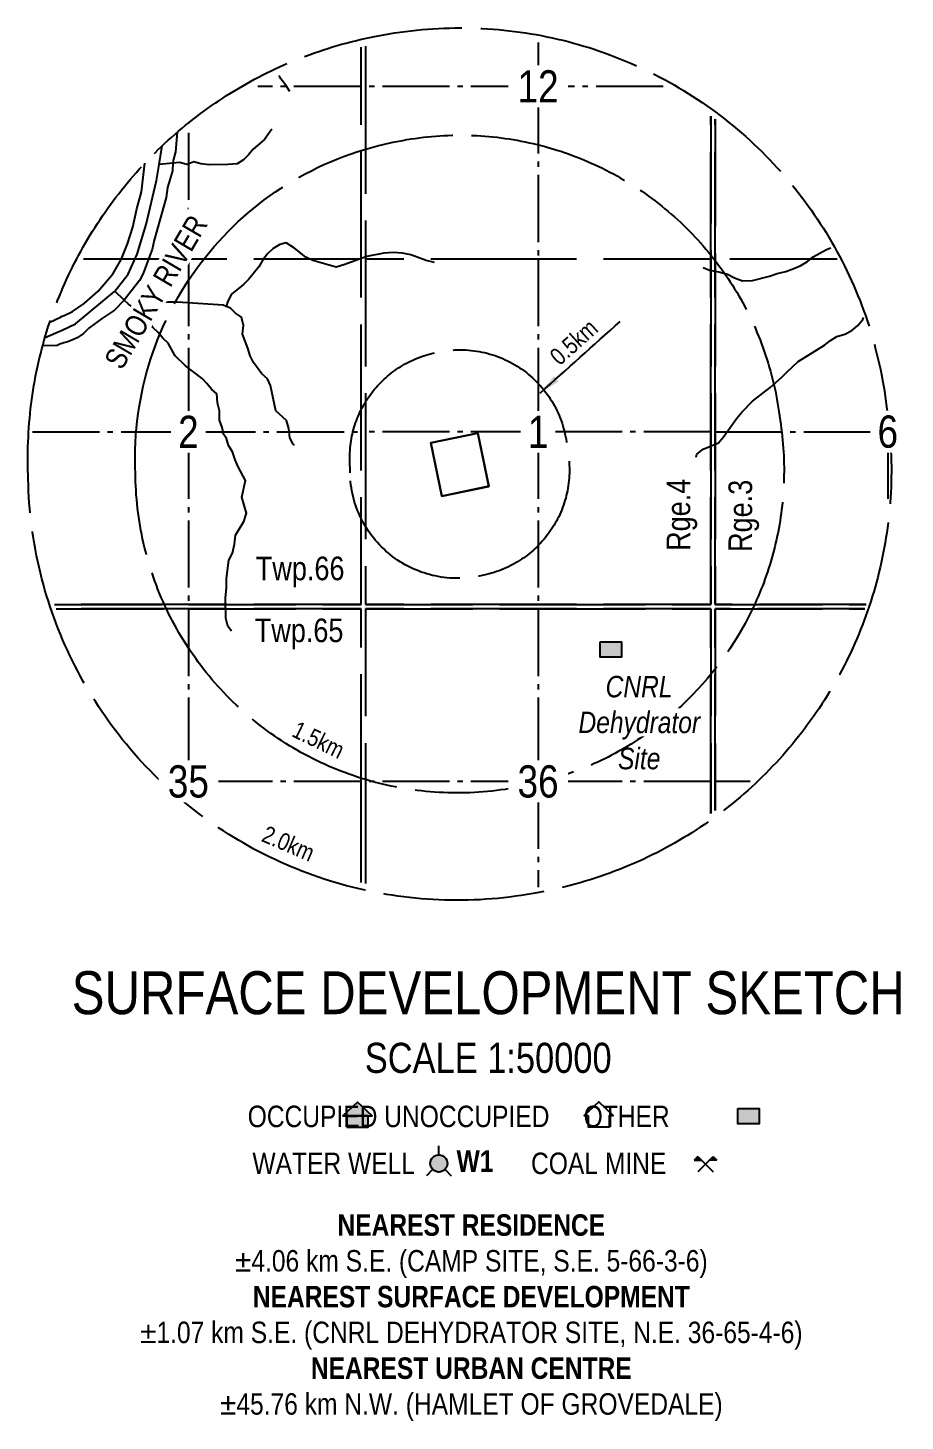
# Model space of a CAD drawing. Extents: x 401306 to 418331, y 6045711 to 6071172.
# Drawn here: x 407812 to 408221, y 6059679 to 6060328 of the extents above; entities that cross this region are included whole.
import ezdxf
from ezdxf.enums import TextEntityAlignment as Align

# ---------------------------------------------------------------- set-up
doc = ezdxf.new("R2010")
doc.units = 0
doc.header["$LTSCALE"] = 5
for name, pattern in [('foc-BUFFER', [16.75, 15, -1.75]), ('foc-QUARTERLINE', [33, 25, -3, 2, -3]), ('foc-UNSURVEYED', [12.5, 10, -2.5])]:
    doc.linetypes.add(name, pattern=pattern)
for name, color, linetype in [('AS-RESIDENCE', 14, 'Continuous'), ('AS-SYMBOL', 7, 'Continuous'), ('AUX-BUFFER', 7, 'foc-BUFFER'), ('CG-NOTES', 7, 'Continuous'), ('DETAIL-T', 7, 'Continuous'), ('F-WS-S', 8, 'Continuous'), ('L-QSEC', 8, 'foc-QUARTERLINE'), ('L-USEC', 7, 'foc-UNSURVEYED'), ('P-PROPOSED', 10, 'Continuous'), ('S-7', 6, 'Continuous'), ('T-WATER', 160, 'Continuous'), ('T-WATER-T', 170, 'Continuous')]:
    doc.layers.add(name, color=color, linetype=linetype)
doc.styles.add('100L', font='ARIALN.TTF', dxfattribs={"height": 11})
doc.styles.add('120', font='ARIALN.TTF', dxfattribs={"height": 13})
doc.styles.add('60L', font='ARIALN.TTF', dxfattribs={"height": 7.35})
doc.styles.add('80CG', font='ARIALN.TTF', dxfattribs={"height": 10})
doc.styles.add('80LS', font='ARIALNI.TTF', dxfattribs={"height": 10})
doc.styles.add('BOLD', font='ARIALNB.TTF')
doc.styles.add('TXT', font='ARIALN.TTF', dxfattribs={"height": 0.2})
doc.dimstyles.new('Compass 5 000', dxfattribs={"dimscale": 5, "dimtxt": 9, "dimasz": 2, "dimexe": 0.2, "dimexo": 0.0625, "dimgap": 0.5, "dimtad": 0, "dimtih": 1, "dimtoh": 1, "dimzin": 0, "dimdsep": 46, "dimtxsty": '80CG', "dimcen": 0.1, "dimse1": 1, "dimse2": 1, "dimclrd": 256, "dimclrt": 256, "dimaunit": 1, "dimadec": 4, "dimazin": 0, "dimtfac": 0.06, "dimtofl": 0, "dimtmove": 0, "dimatfit": 1, "dimfxl": 0.2, "dimtolj": 1, "dimtzin": 0, "dimlwd": -1, "dimarcsym": 0})

# ---------------------------------------------------------------- blocks, each defined once
blk = doc.blocks.new('res_abd')
at = {"color": 14}
blk.add_lwpolyline([(-1.13, -0.57), (-1.13, -1.62), (0.87, -1.62), (0.87, -0.57), (1.22, -0.57), (-0.13, 0.69), (-1.49, -0.57)], close=True, dxfattribs=at)
blk = doc.blocks.new('res_other')
blk.add_hatch(color=14).paths.add_polyline_path([(-1.09, 0.73), (0.91, 0.73), (0.91, -0.69), (-1.09, -0.69)])
at = {"color": 14}
blk.add_lwpolyline([(-1.09, 0.73), (0.91, 0.73), (0.91, -0.69), (-1.09, -0.69)], close=True, dxfattribs=at)
blk = doc.blocks.new('res_occ')
for points in [[(0.1, 0.89), (-1.26, -0.37), (1.46, -0.37)], [(-0.9, -1.43), (1.1, -1.43), (1.1, -0.37), (-0.9, -0.37)]]:
    blk.add_hatch(color=14).paths.add_polyline_path(points)
at = {"color": 14}
for points in [[(0.1, 0.89), (-1.26, -0.37), (1.46, -0.37)], [(-0.9, -1.43), (1.1, -1.43), (1.1, -0.37), (-0.9, -0.37)]]:
    blk.add_lwpolyline(points, close=True, dxfattribs=at)
blk = doc.blocks.new('WAT')
h = blk.add_hatch(color=255)
h.dxf.hatch_style = 1
edge = h.paths.add_edge_path()
edge.add_arc((0, 0), 0.9, 0, 360)
at = {"color": 170}
for p, q in [((0, 0.82), (0, 1.63)), ((-0.58, -0.58), (-1.15, -1.15)), ((0.58, -0.58), (1.15, -1.15))]:
    blk.add_line(p, q, dxfattribs=at)
blk.add_circle((0, 0), 0.8, dxfattribs=at)
blk = doc.blocks.new('Mine')
at = {"layer": 'AS-SYMBOL'}
h = blk.add_hatch(color=161, dxfattribs=at)
h.dxf.hatch_style = 1
h.paths.add_polyline_path([(-0.71, 0.71), (-1.06, 0.35), (-0.35, 0.35)])
h = blk.add_hatch(color=161, dxfattribs=at)
h.dxf.hatch_style = 1
h.paths.add_polyline_path([(0.71, 0.71), (0.35, 0.35), (1.06, 0.35)])
at = {"layer": 'AS-SYMBOL', "color": 161}
for p, q in [((-0.71, 0.71), (-1.06, 0.35)), ((-1.06, 0.35), (-0.35, 0.35)), ((-0.71, 0.71), (0, 0)), ((0, 0), (-0.71, -0.71)), ((0, 0), (0.71, 0.71)), ((0, 0), (0.71, -0.71)), ((1.06, 0.35), (0.35, 0.35)), ((0.71, 0.71), (1.06, 0.35))]:
    blk.add_line(p, q, dxfattribs=at)
blk = doc.blocks.new('*U82')
at = {"layer": 'AS-RESIDENCE', "color": 14}
blk.add_lwpolyline([(130.01, -1.32), (140.01, -1.32), (140.01, -8.46), (130.01, -8.46)], close=True, dxfattribs=at)
at = {"layer": 'AS-RESIDENCE', "xscale": 5, "yscale": 5, "zscale": 5}
for name, p in [('res_occ', (-47.66, -2.88)), ('res_abd', (65.91, -1.71)), ('res_other', (135.48, -5.03))]:
    blk.add_blockref(name, p, dxfattribs=at)
at = {"layer": 'AS-SYMBOL', "color": 161, "xscale": 5, "yscale": 5, "zscale": 5}
blk.add_blockref('Mine', (114.96, -27.2), dxfattribs=at)
at = {"layer": 'F-WS-S', "xscale": 5, "yscale": 5, "zscale": 5}
blk.add_blockref('WAT', (-9.25, -26.9), dxfattribs=at)
at = {"layer": 'CG-NOTES', "char_height": 12, "style": '80CG'}
for s, insert, width, attachment_point in [('\\pxqc;{\\H0.83333x;OCCUPIED^IUNOCCUPIED^I    OTHER}', (0, 0), 324.7071, 2), ('\\pxqc;{\\H0.83333x;WATER WELL}', (-95.95, -21.87), 75.4267, 1), ('\\pxqc;{\\H0.83333x;COAL MINE}', (33.96, -21.87), 62.5208, 1)]:
    blk.add_mtext(s, dxfattribs=dict(at, insert=insert, width=width, attachment_point=attachment_point))
at = {"layer": 'T-WATER-T', "style": 'BOLD'}
blk.add_text('W1', height=10, dxfattribs=at).set_placement((-0.98, -30.83))

msp = doc.modelspace()

# ---------------------------------------------------------------- linework, layer by layer
at = {"layer": 'AUX-BUFFER', "flags": 128}
for points in [[(407812.529, 6060117.843), (407812.412, 6060123.945, -0.3607261), (407971.58, 6060323.488), (407973.048, 6060323.793, -0.432817), (408211.667, 6060156.356), (408212.517, 6060150.407, -0.3958517), (408055.325, 6059926.388), (408053.124, 6059925.93, -0.4698035)], [(407862.499, 6060118.797), (407862.383, 6060124.899, -0.3607261), (407981.758, 6060274.556), (407983.226, 6060274.861, -0.432817), (408162.19, 6060149.284), (408163.041, 6060143.335, -0.3958517), (408045.147, 6059975.32), (408042.945, 6059974.862, -0.4698035)], [(407962.44, 6060120.704), (407962.323, 6060126.806, -0.3607261), (408002.115, 6060176.692), (408003.583, 6060176.997, -0.432817), (408063.238, 6060135.138), (408064.088, 6060129.189, -0.3958517), (408024.79, 6060073.184), (408022.588, 6060072.726, -0.4698035)]]:
    msp.add_lwpolyline(points, format="xyb", close=True, dxfattribs=at)
at = {"layer": 'L-QSEC', "color": 253, "ltscale": 0.25}
for p, q in [((408050.019, 6060321.136), (408050.019, 6060300.735)), ((407967.574, 6060300.735), (407919.423, 6060300.735)), ((408050.019, 6060300.735), (407969.585, 6060300.735)), ((408108.262, 6060300.735), (408050.019, 6060300.735)), ((408050.019, 6060300.735), (408050.019, 6060220.301)), ((407887.14, 6060279.159), (407887.14, 6060220.301)), ((407887.14, 6060220.301), (407887.14, 6060139.867)), ((408050.019, 6060220.301), (408050.019, 6060139.867)), ((408212.897, 6060143.067), (408212.897, 6060139.867)), ((407814.515, 6060139.867), (407887.14, 6060139.867)), ((407887.14, 6060139.867), (407887.14, 6060059.433)), ((407887.14, 6060139.867), (407967.574, 6060139.867)), ((408050.019, 6060139.867), (407969.585, 6060139.867)), ((408050.019, 6060139.867), (408050.019, 6060059.433)), ((408130.452, 6060139.867), (408050.019, 6060139.867)), ((408132.463, 6060139.867), (408212.897, 6060139.867)), ((408212.897, 6060139.867), (408213.17, 6060139.867)), ((408212.897, 6060139.867), (408212.897, 6060105.971)), ((407887.14, 6060057.422), (407887.14, 6059976.988)), ((408050.019, 6060057.422), (408050.019, 6059976.988)), ((407887.14, 6059976.988), (407878.93, 6059976.988)), ((407887.14, 6059976.988), (407887.14, 6059969.88)), ((407967.574, 6059976.988), (407887.14, 6059976.988)), ((408050.019, 6059976.988), (407969.585, 6059976.988)), ((408050.019, 6059976.988), (408050.019, 6059927.902)), ((408130.452, 6059976.988), (408050.019, 6059976.988)), ((408148.755, 6059976.988), (408132.464, 6059976.988))]:
    msp.add_line(p, q, dxfattribs=at)
at = {"layer": 'L-USEC', "color": 253}
for p, q in [((407967.574, 6060300.735), (407967.574, 6060319.009)), ((407969.585, 6060319.476), (407969.585, 6060300.735)), ((407967.574, 6060220.301), (407967.574, 6060300.735)), ((407969.585, 6060300.735), (407969.585, 6060220.301)), ((407887.14, 6060220.301), (407838.363, 6060220.301)), ((407967.574, 6060220.301), (407887.14, 6060220.301)), ((407967.574, 6060139.867), (407967.574, 6060220.301)), ((407969.585, 6060220.301), (407969.585, 6060139.867)), ((408050.019, 6060220.301), (407969.585, 6060220.301)), ((408130.452, 6060220.301), (408050.019, 6060220.301)), ((408189.321, 6060220.301), (408132.463, 6060220.301)), ((407967.574, 6060059.433), (407967.574, 6060139.867)), ((407969.585, 6060139.867), (407969.585, 6060059.433)), ((407967.574, 6059976.988), (407967.574, 6060057.422)), ((407969.585, 6060057.422), (407969.585, 6059976.988)), ((407967.574, 6059930.03), (407967.574, 6059976.988)), ((407969.585, 6059976.988), (407969.585, 6059929.562))]:
    msp.add_line(p, q, dxfattribs=at)
at = {"layer": 'L-USEC'}
for p, q in [((408130.452, 6060220.301), (408130.452, 6060286.905)), ((408130.452, 6060286.905), (408130.452, 6060220.301)), ((408132.463, 6060220.301), (408132.464, 6060285.441)), ((408132.463, 6060285.441), (408132.463, 6060220.301)), ((408130.452, 6060139.867), (408130.452, 6060220.301)), ((408130.452, 6060220.301), (408130.452, 6060139.867)), ((408132.464, 6060139.867), (408132.463, 6060220.301)), ((408132.463, 6060220.301), (408132.463, 6060139.867)), ((408130.452, 6060059.433), (408130.452, 6060139.867)), ((408130.452, 6060139.867), (408130.452, 6060059.433)), ((408132.463, 6060139.867), (408132.463, 6060059.433)), ((408132.464, 6060059.433), (408132.464, 6060139.867)), ((407824.817, 6060059.433), (407887.14, 6060059.433)), ((407887.14, 6060059.433), (407824.817, 6060059.433)), ((407887.14, 6060059.433), (407967.574, 6060059.433)), ((407967.574, 6060059.433), (407887.14, 6060059.433)), ((407969.585, 6060059.433), (408050.019, 6060059.433)), ((408050.019, 6060059.433), (407969.585, 6060059.433)), ((408050.019, 6060059.433), (408130.452, 6060059.433)), ((408130.452, 6060059.433), (408050.019, 6060059.433)), ((408132.463, 6060059.433), (408202.868, 6060059.433)), ((408202.868, 6060059.433), (408132.464, 6060059.433)), ((407825.521, 6060057.422), (407887.14, 6060057.422)), ((407887.14, 6060057.422), (407825.521, 6060057.422)), ((407887.14, 6060057.422), (407967.574, 6060057.422)), ((407967.574, 6060057.422), (407887.14, 6060057.422)), ((407969.585, 6060057.422), (408050.019, 6060057.422)), ((408050.019, 6060057.422), (407969.585, 6060057.422)), ((408050.019, 6060057.422), (408130.452, 6060057.422)), ((408130.452, 6060057.422), (408050.019, 6060057.422)), ((408130.452, 6059976.988), (408130.452, 6060057.422)), ((408130.452, 6060057.422), (408130.452, 6059976.988)), ((408132.463, 6060057.422), (408202.164, 6060057.422)), ((408132.464, 6059976.988), (408132.464, 6060057.422)), ((408132.464, 6060057.422), (408132.464, 6059976.988)), ((408202.164, 6060057.422), (408132.464, 6060057.422)), ((408130.452, 6059962.134), (408130.452, 6059976.988)), ((408130.452, 6059976.988), (408130.452, 6059962.134)), ((408132.464, 6059963.597), (408132.464, 6059976.988)), ((408132.464, 6059976.988), (408132.464, 6059963.597))]:
    msp.add_line(p, q, dxfattribs=at)
at = {"layer": 'P-PROPOSED'}
for points in [[(408005.177, 6060109.859), (408027.146, 6060114.432), (408021.976, 6060139.271), (408000.006, 6060134.697)], [(408000.006, 6060134.697), (408021.888, 6060139.252), (408027.038, 6060114.513), (408005.156, 6060109.958)]]:
    msp.add_lwpolyline(points, close=True, dxfattribs=at)
at = {"layer": 'T-WATER'}
for p, q in [((407879.946, 6060264.988), (407873.585, 6060264.41)), ((407857.255, 6060201.11), (407852.811, 6060205.323))]:
    msp.add_line(p, q, dxfattribs=at)
for points in [[(407934.465, 6060298.399), (407932.442, 6060301.494), (407930.202, 6060304.243), (407929.449, 6060305.75)], [(407881.992, 6060279.379), (407881.131, 6060270.27), (407880.025, 6060266.28), (407879.946, 6060264.988), (407879.728, 6060261.406), (407877.337, 6060253.604), (407876.747, 6060249.062), (407871.132, 6060229.048), (407870.261, 6060224.791), (407869.192, 6060221.924), (407866.114, 6060213.67), (407864.336, 6060210.381), (407857.255, 6060201.11), (407852.726, 6060196.486), (407846.64, 6060192.445), (407840.806, 6060188.142), (407838.228, 6060185.649), (407835.278, 6060183.577), (407834.012, 6060183.043), (407831.058, 6060181.83), (407829.123, 6060181.257), (407828.319, 6060181.018), (407827.515, 6060180.78), (407827.235, 6060180.697), (407825.951, 6060180.111), (407819.318, 6060179.985)], [(407926.049, 6060280.757), (407922.65, 6060275.952), (407917.257, 6060271.473), (407915.21, 6060268.901), (407912.78, 6060266.493), (407909.921, 6060264.647), (407905.572, 6060264.299), (407896.909, 6060264.134), (407892.962, 6060264.72), (407889.698, 6060265.592), (407886.504, 6060264.407), (407882.942, 6060265.267), (407879.946, 6060264.988)], [(407873.585, 6060264.41), (407874.973, 6060273.053)], [(407822.614, 6060190.917), (407827.616, 6060193.301), (407828.418, 6060193.683), (407829.22, 6060194.066), (407833.168, 6060195.948), (407838.671, 6060199.654), (407845.182, 6060205.324), (407852.157, 6060213.605), (407855.848, 6060220.158), (407856.626, 6060222.028), (407858.861, 6060227.401), (407861.293, 6060235.208), (407863.105, 6060243.685), (407865.376, 6060251.653), (407866.927, 6060265.002)], [(407852.811, 6060205.323), (407859.132, 6060213.323), (407863.221, 6060222.652), (407867.419, 6060236.367), (407872.368, 6060256.836), (407873.585, 6060264.41)], [(408001.82, 6060218.704), (407997.919, 6060219.593), (407990.821, 6060222.224), (407986.932, 6060223.125), (407982.466, 6060223.433), (407978.119, 6060223.126), (407970.184, 6060221.459), (407959.524, 6060217.564), (407955.907, 6060216.56), (407945.128, 6060219.58), (407941.882, 6060221.247), (407936.538, 6060225.333), (407932.717, 6060227.851), (407929.659, 6060227.078), (407926.688, 6060225.17), (407923.99, 6060222.808), (407921.838, 6060219.916), (407919.919, 6060216.652), (407915.355, 6060211.031), (407912.818, 6060208.485), (407907.291, 6060204.043), (407905.559, 6060200.758), (407904.711, 6060198.309)], [(408126.925, 6060216.365), (408129.809, 6060215.154), (408134.216, 6060214.444), (408138.225, 6060213.36), (408141.48, 6060211.57), (408145.151, 6060210.247), (408149.851, 6060210.315), (408157.804, 6060212.35), (408161.443, 6060213.645), (408165.427, 6060214.607), (408169.089, 6060215.86), (408172.369, 6060217.383), (408175.508, 6060219.183), (408178.087, 6060221.402), (408184.278, 6060224.699), (408186.383, 6060225.497)], [(407828.368, 6060187.233), (407834.619, 6060190.101), (407840.954, 6060195.414), (407852.667, 6060205.142), (407852.811, 6060205.323)], [(407862.753, 6060197.207), (407861.769, 6060197.603), (407859.196, 6060199.289), (407857.255, 6060201.11)], [(407904.711, 6060198.309), (407903.365, 6060198.843), (407882.023, 6060200.304), (407877.62, 6060200.179), (407869.464, 6060199.269), (407866.091, 6060198.496), (407863.516, 6060197.241), (407862.753, 6060197.207)], [(407903.225, 6060140.532), (407902.917, 6060141.849), (407901.6, 6060145.243), (407901.678, 6060149.583), (407900.694, 6060153.333), (407900.332, 6060157.605), (407897.902, 6060159.784), (407895.765, 6060162.385), (407893.483, 6060164.667), (407885.751, 6060170.674), (407880.935, 6060175.231), (407877.749, 6060181.186), (407875.199, 6060183.525), (407873.144, 6060186.095), (407870.645, 6060188.381), (407867.891, 6060194.621), (407864.973, 6060196.311), (407862.753, 6060197.207)], [(407936.513, 6060133.564), (407935.984, 6060134.069), (407934.346, 6060137.135), (407933.938, 6060141.448), (407932.865, 6060145.124), (407927.797, 6060149.644), (407925.393, 6060161.487), (407923.96, 6060164.597), (407921.379, 6060166.848), (407917.494, 6060172.231), (407915.867, 6060175.285), (407914.886, 6060178.842), (407912.329, 6060185.336), (407912.847, 6060189.458), (407911.951, 6060193.231), (407909.071, 6060195.073), (407906.82, 6060197.471), (407904.711, 6060198.309)], [(408123.678, 6060128.039), (408123.971, 6060129.542), (408126.866, 6060131.749), (408133.982, 6060134.785), (408136.394, 6060137.503), (408142.653, 6060146.287), (408144.932, 6060149.088), (408149.913, 6060154.147), (408158.183, 6060160.519), (408163.498, 6060165.286), (408166.014, 6060167.879), (408171.223, 6060172.572), (408183.423, 6060180.17), (408186.143, 6060182.409), (408189.177, 6060184.246), (408192.901, 6060185.399), (408196.219, 6060187.009), (408199.01, 6060189.317), (408201.225, 6060192.155), (408201.645, 6060193.055)], [(407820.408, 6060183.857), (407825.349, 6060186.032), (407828.368, 6060187.233)], [(407907.154, 6060047.029), (407905.519, 6060049.359), (407904.517, 6060053.103), (407904.457, 6060062.631), (407904.889, 6060067.012), (407904.875, 6060071.638), (407905.989, 6060080.134), (407907.611, 6060083.415), (407908.563, 6060087.505), (407909.155, 6060091.816), (407912.944, 6060098.132), (407914.192, 6060101.961), (407911.986, 6060109.51), (407913.788, 6060117.202), (407910.327, 6060123.538), (407908.862, 6060126.885), (407907.762, 6060130.63), (407905.868, 6060133.441), (407904.816, 6060136.79), (407903.141, 6060139.181), (407903.225, 6060140.532)]]:
    msp.add_lwpolyline(points, dxfattribs=at)

# ---------------------------------------------------------------- block references
at = {"layer": 'AS-RESIDENCE', "xscale": 4.999999999999901, "yscale": 4.999999999999901, "zscale": 4.999999999999901}
msp.add_blockref('res_other', (408084.343, 6060038.407), dxfattribs=at)
at = {"layer": 'CG-NOTES', "xscale": 0.99958654, "yscale": 0.99958654, "zscale": 0.99958654}
msp.add_blockref('*U82', (408013.03, 6059826.089), dxfattribs=at)

# ---------------------------------------------------------------- texts
at = {"style": '100L'}
for s, rotation, p in [('Rge.4', 89.999962, (408120.85, 6060101.232)), ('Rge.3', 89.999962, (408149.688, 6060100.749)), ('Twp.66', 359.999962, (407939.199, 6060070.767)), ('Twp.65', 359.999962, (407938.715, 6060041.929))]:
    msp.add_text(s, height=10.9955, rotation=rotation, dxfattribs=at).set_placement(p, align=Align.CENTER)
at = {"char_height": 7.9967, "attachment_point": 1, "style": '60L'}
for s, insert, rotation in [('0.5km', (408054.672, 6060176.288), 41.998851), ('1.5km', (407938.275, 6060005.491), 334.030844), ('2.0km', (407923.843, 6059956.763), 336.74397)]:
    msp.add_mtext_dynamic_manual_height_columns(s, width=28.38012, gutter_width=47.48, heights=[0], dxfattribs=dict(at, insert=insert, rotation=rotation))
at = {"layer": 'AS-RESIDENCE', "style": '80LS'}
for s, p in [('CNRL', (408081.463, 6060016.249)), ('Site', (408087.251, 6059982.745))]:
    msp.add_text(s, height=10, dxfattribs=at).set_placement(p)
at = {"layer": 'CG-NOTES', "insert": (407812.79, 6059775.512), "char_height": 9.99587, "width": 412.22892, "attachment_point": 1, "style": '80CG'}
msp.add_mtext('\\pxqc;{\\fArial Narrow|b1|i0|c0|p34;NEAREST RESIDENCE}\\P%%P4.06 km S.E. (CAMP SITE, S.E. 5-66-3-6)\\P{\\fArial Narrow|b1|i0|c0|p34;NEAREST SURFACE DEVELOPMENT}\\P%%P1.07 km S.E. (CNRL DEHYDRATOR SITE, N.E. 36-65-4-6)\\P{\\fArial Narrow|b1|i0|c0|p34;NEAREST URBAN CENTRE}\\P%%P45.76 km N.W. (HAMLET OF GROVEDALE)', dxfattribs=at)
at = {"layer": 'DETAIL-T', "color": 3, "insert": (407831.841, 6059888.689), "char_height": 19.99173, "width": 389.89793, "attachment_point": 1, "style": '80CG'}
msp.add_mtext('\\pxqc;SURFACE DEVELOPMENT SKETCH\\P{\\H0.7x;SCALE 1:50000}', dxfattribs=at)

# ---------------------------------------------------------------- leaders
at = {"path_type": 1}
msp.add_leader([(408051.03, 6060157.911), (408088.218, 6060191.303)], dimstyle='Compass 5 000', override={"dimgap": 0.5, "dimtad": 0}, dxfattribs=at)

# ---------------------------------------------------------------- next in the draw order: texts
at = {"layer": 'AS-RESIDENCE', "insert": (408068.83, 6060009.583), "char_height": 10, "width": 57.9486, "attachment_point": 1, "style": '80LS', "bg_fill": 3, "box_fill_scale": 1.15, "bg_fill_color": 256, "bg_fill_true_color": 256, "bg_fill_transparency": 0}
msp.add_mtext('Dehydrator', dxfattribs=at)
at = {"layer": 'S-7', "attachment_point": 5, "style": '120', "bg_fill": 3, "box_fill_scale": 1.15, "bg_fill_color": 256}
for s, insert, char_height, width, bg_fill_transparency in [('12', (408050.019, 6060300.735), 14.9938, 23.29868, 177), ('2', (407887.14, 6060139.867), 14.994, 11.64934, 127), ('1', (408050.019, 6060139.867), 14.994, 11.64934, 182), ('6', (408212.897, 6060139.867), 14.994, 11.64934, 3932172), ('35', (407887.14, 6059976.988), 14.9938, 23.29868, 152), ('36', (408050.019, 6059976.988), 14.9938, 23.29868, 157)]:
    msp.add_mtext(s, dxfattribs=dict(at, insert=insert, char_height=char_height, width=width, bg_fill_transparency=bg_fill_transparency))
at = {"layer": 'T-WATER-T', "insert": (407867.684, 6060207.562), "char_height": 10, "width": 89.05125, "attachment_point": 2, "rotation": 59.532491, "style": 'TXT', "bg_fill": 3, "box_fill_scale": 1.15, "bg_fill_color": 256, "bg_fill_true_color": 256, "bg_fill_transparency": 0}
msp.add_mtext('\\W1.0000;SMOKY RIVER', dxfattribs=at)

doc.saveas('drawing.dxf')
